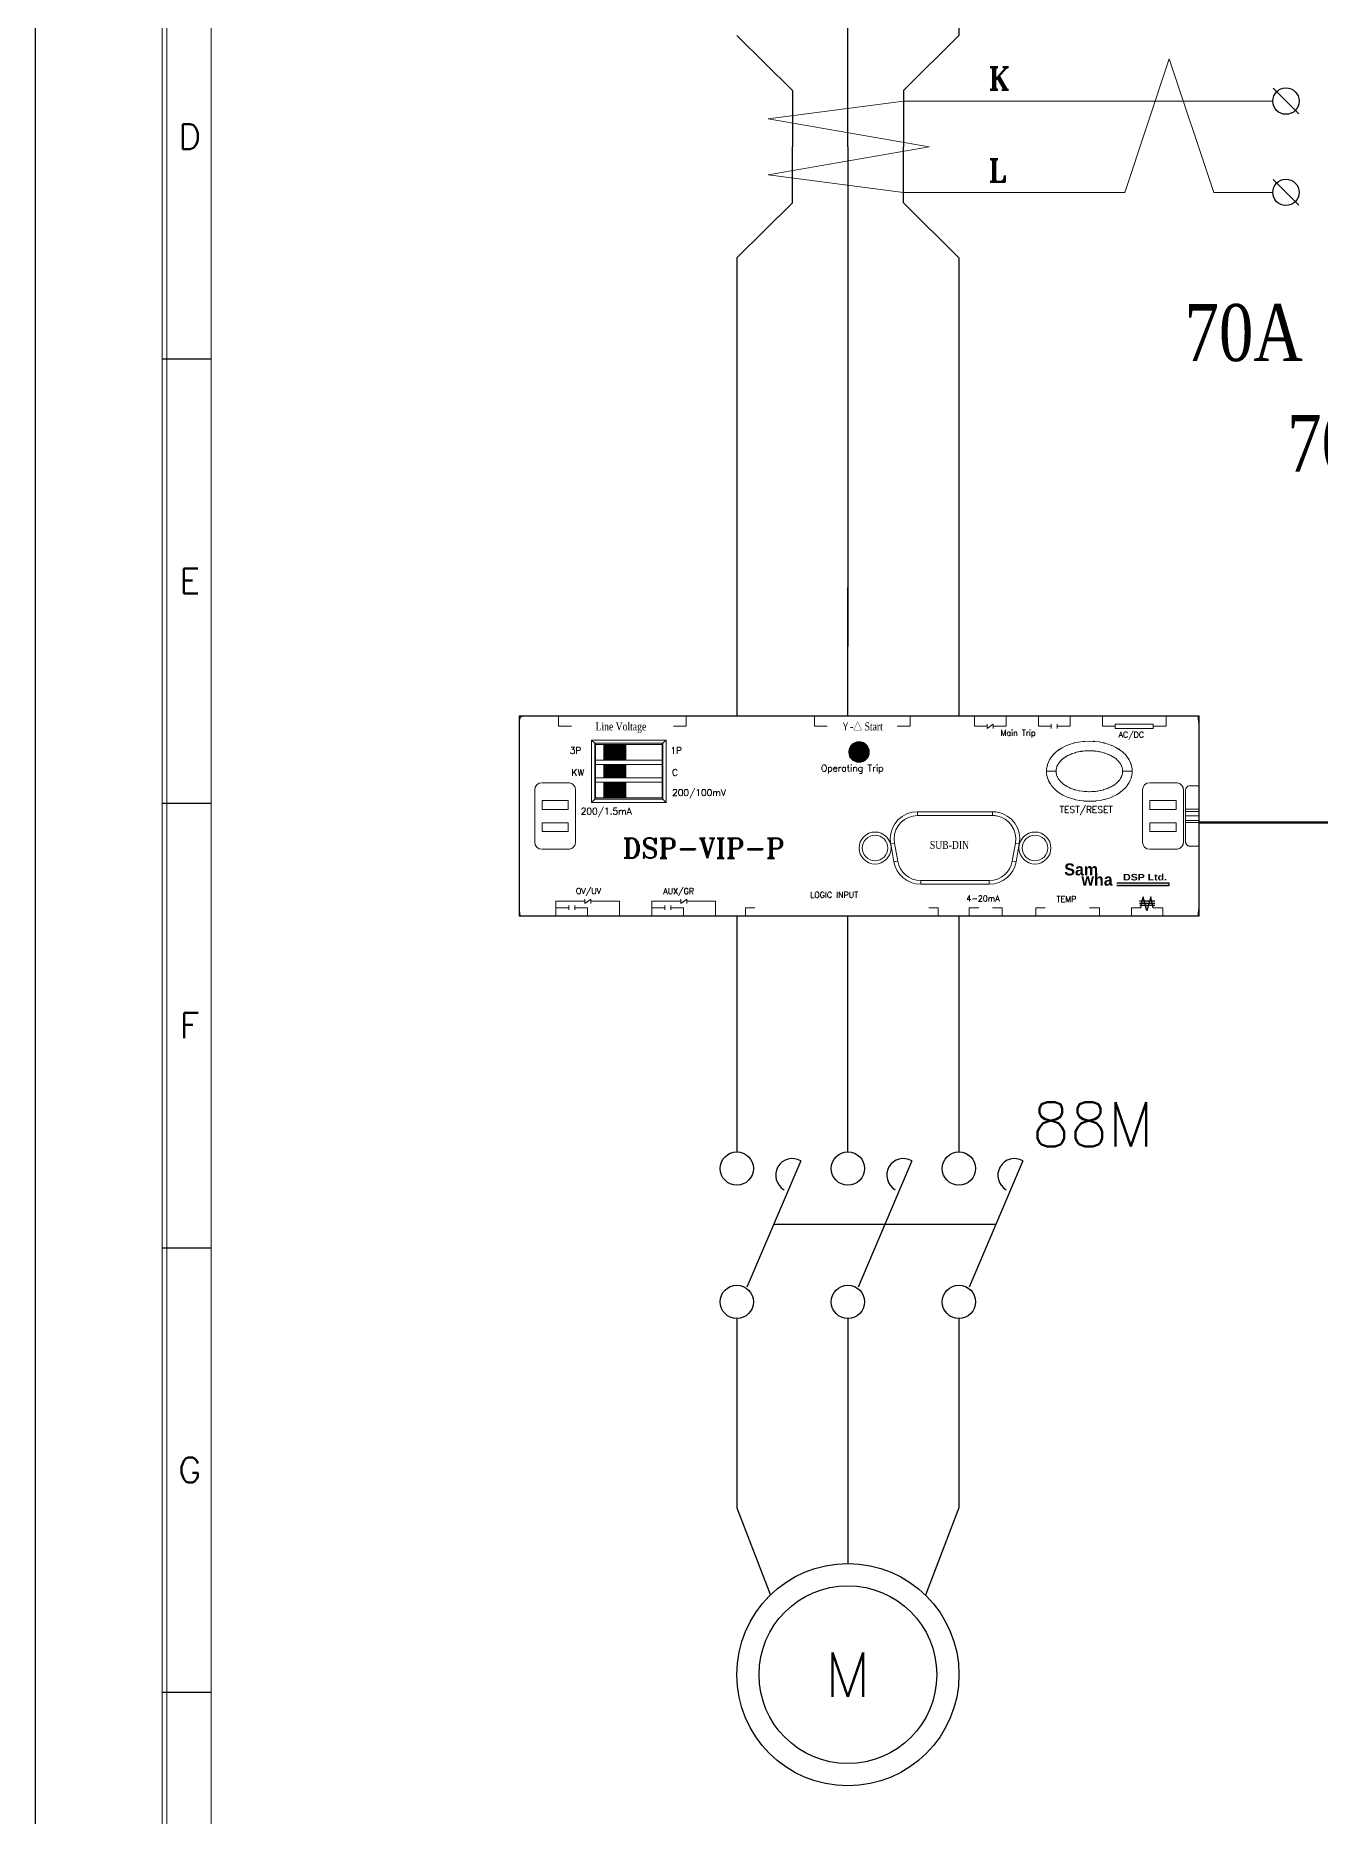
# Model space of a CAD drawing. Header units: millimetres. Extents: x 54 to 1685, y 68 to 1015.
# Drawn here: x 53.5 to 140.3, y 745.2 to 865.4 of the extents above; entities that cross this region are included whole.
import ezdxf
from ezdxf.enums import TextEntityAlignment as Align

# ---------------------------------------------------------------- set-up
doc = ezdxf.new("R2010")
doc.units = ezdxf.units.MM
doc.linetypes.add('DASHED2', pattern=[9.525, 6.35, -3.175])
for name, color, linetype in [('1', 1, 'Continuous'), ('20', 2, 'Continuous'), ('30', 3, 'Continuous'), ('70', 7, 'Continuous')]:
    doc.layers.add(name, color=color, linetype=linetype)
doc.styles.add('SIMPLEX', font='SIMPLEX.shx', dxfattribs={"bigfont": 'HBRDS.shx'})
doc.styles.add('SS', font='batang.ttc', dxfattribs={"width": 0.8})
doc.styles.get("Standard").update_dxf_attribs({"font": 'BareunDotumPro1.ttf'})
doc.styles.add('STYLE2', font='romant.shx')

msp = doc.modelspace()

# ---------------------------------------------------------------- hatches: boundary and pattern name
msp.add_hatch(color=5).paths.add_polyline_path([(126.522, 807.994), (126.522, 808.194), (130.033, 808.194), (130.033, 807.994)])
at = {"layer": '70', "lineweight": 15}
h = msp.add_hatch(dxfattribs=at)
h.set_pattern_fill('ANSI31', color=256, scale=0.3, style=0)
h.set_pattern_definition([(45, (-854.00383, 4511.594863), (-0.0265165043, 0.0265165043), [])])
h.paths.add_polyline_path([(93.385, 817.525), (91.885, 817.525), (91.885, 816.475), (93.385, 816.475)])
h.paths.add_polyline_path([(93.385, 816.175), (91.885, 816.175), (91.885, 815.276), (93.385, 815.276)])
h.paths.add_polyline_path([(93.385, 814.976), (91.885, 814.976), (91.885, 813.926), (93.385, 813.926)])
at = {"layer": '70', "lineweight": 20}
h = msp.add_hatch(dxfattribs=at)
h.set_pattern_fill('ANSI31', color=3, scale=0.3, style=0)
h.set_pattern_definition([(45, (-1474.552524, 8228.006824), (-0.0265165043, 0.0265165043), [])])
h.paths.add_polyline_path([(109.815, 817.022, 1), (108.433, 817.022, 1)])

# ---------------------------------------------------------------- linework, layer by layer
at = {"color": 0, "lineweight": 30}
for p, q in [((108.37, 865.377), (108.37, 902.253)), ((115.87, 902.253), (115.87, 865.377)), ((100.87, 865.377), (104.62, 861.662)), ((108.37, 857.877), (108.37, 865.377)), ((115.87, 865.377), (112.12, 861.662)), ((104.62, 861.662), (104.62, 857.877)), ((112.12, 861.662), (112.12, 857.877)), ((104.62, 854.093), (104.62, 857.877)), ((108.37, 857.877), (108.37, 824.157)), ((112.12, 854.093), (112.12, 857.877)), ((100.87, 850.377), (104.62, 854.093)), ((115.87, 850.377), (112.12, 854.093)), ((100.87, 850.377), (100.87, 828.144)), ((115.87, 850.377), (115.87, 828.144)), ((100.87, 828.144), (100.87, 824.157)), ((100.87, 828.137), (100.87, 819.44)), ((108.37, 819.44), (108.37, 828.137)), ((115.87, 828.144), (115.87, 824.157)), ((115.87, 828.137), (115.87, 819.44)), ((100.87, 805.965), (100.87, 790.034)), ((108.37, 790.034), (108.37, 805.965)), ((115.87, 805.965), (115.87, 790.034)), ((100.87, 778.784), (100.87, 765.996)), ((108.37, 778.784), (108.37, 762.246)), ((115.87, 778.784), (115.87, 765.996)), ((100.87, 765.996), (103.139, 760.12)), ((115.87, 765.996), (113.602, 760.12))]:
    msp.add_line(p, q, dxfattribs=at)
at = {"color": 0}
for p, q in [((138.805, 860.09), (137.089, 861.827)), ((138.805, 853.928), (137.089, 855.665))]:
    msp.add_line(p, q, dxfattribs=at)
at = {"color": 0, "lineweight": 15}
for p, q in [((112.12, 860.958), (137.056, 860.958)), ((112.12, 854.797), (127.068, 854.797)), ((133.068, 854.797), (137.056, 854.797))]:
    msp.add_line(p, q, dxfattribs=at)
at = {"color": 7, "lineweight": 30}
for p, q in [((132.08, 819.44), (86.168, 819.44)), ((86.168, 819.44), (86.168, 805.965)), ((132.08, 805.965), (132.08, 819.44)), ((86.168, 805.965), (132.08, 805.965))]:
    msp.add_line(p, q, dxfattribs=at)
at = {"color": 7, "lineweight": 15}
for p, q in [((91.059, 817.831), (96.091, 817.831)), ((91.275, 817.615), (91.059, 817.831)), ((91.059, 813.62), (91.059, 817.831)), ((91.275, 817.615), (95.875, 817.615)), ((91.275, 813.836), (91.275, 817.615)), ((91.275, 817.525), (95.875, 817.525)), ((91.32, 813.836), (91.32, 817.615)), ((93.385, 816.475), (93.385, 817.525)), ((95.83, 817.615), (95.83, 813.836)), ((95.875, 817.615), (96.091, 817.831)), ((95.875, 817.615), (95.875, 813.836)), ((96.091, 817.831), (96.091, 813.62)), ((91.32, 816.475), (95.83, 816.475)), ((91.32, 816.175), (95.83, 816.175)), ((93.385, 815.276), (93.385, 816.175)), ((87.722, 814.95), (89.495, 814.95)), ((95.875, 815.276), (91.32, 815.276)), ((95.875, 814.976), (91.32, 814.976)), ((93.385, 813.926), (93.385, 814.976)), ((121.779, 815.726), (122.427, 815.726)), ((127.566, 815.726), (126.918, 815.726)), ((87.225, 810.952), (87.225, 814.453)), ((89.991, 814.453), (89.991, 810.952)), ((91.275, 813.836), (91.059, 813.62)), ((95.83, 813.926), (91.275, 813.926)), ((95.875, 813.836), (91.275, 813.836)), ((95.875, 813.836), (96.091, 813.62)), ((96.091, 813.62), (91.059, 813.62)), ((113.073, 812.995), (118.131, 812.995)), ((113.073, 812.995), (113.073, 812.735)), ((113.073, 812.735), (118.131, 812.735)), ((118.131, 812.995), (118.131, 812.735)), ((89.495, 810.456), (87.722, 810.456)), ((111.261, 810.835), (111.517, 810.88)), ((111.477, 809.612), (111.261, 810.835)), ((111.732, 809.657), (111.517, 810.88)), ((119.688, 810.88), (119.472, 809.657)), ((119.943, 810.835), (119.688, 810.88)), ((119.943, 810.835), (119.728, 809.612)), ((111.477, 809.612), (111.732, 809.657)), ((119.728, 809.612), (119.472, 809.657)), ((117.916, 808.351), (113.289, 808.351)), ((113.289, 808.092), (113.289, 808.351)), ((117.916, 808.092), (113.289, 808.092)), ((117.916, 808.092), (117.916, 808.351))]:
    msp.add_line(p, q, dxfattribs=at)
at = {"color": 7, "lineweight": 0}
for p, q in [((128.753, 814.95), (130.526, 814.95)), ((87.722, 813.75), (89.495, 813.75)), ((128.256, 810.952), (128.256, 814.453)), ((128.753, 813.75), (130.526, 813.75)), ((131.023, 814.453), (131.023, 810.952)), ((87.722, 813.15), (89.495, 813.15)), ((128.753, 813.15), (130.526, 813.15)), ((87.722, 812.25), (89.495, 812.25)), ((87.722, 811.65), (89.495, 811.65)), ((128.753, 812.25), (130.526, 812.25)), ((128.753, 811.65), (130.526, 811.65)), ((130.526, 810.456), (128.753, 810.456))]:
    msp.add_line(p, q, dxfattribs=at)
at = {"color": 5}
for p, q in [((126.522, 808.194), (130.033, 808.194)), ((130.033, 807.994), (126.522, 807.994)), ((130.033, 808.194), (130.033, 807.994))]:
    msp.add_line(p, q, dxfattribs=at)
at = {"color": 7}
for p, q in [((128.574, 806.954), (128.064, 806.954)), ((128.578, 806.808), (128.069, 806.808)), ((128.593, 806.663), (128.083, 806.663)), ((129.084, 806.954), (128.574, 806.954)), ((129.088, 806.808), (128.578, 806.808)), ((129.102, 806.663), (128.593, 806.663))]:
    msp.add_line(p, q, dxfattribs=at)
at = {"color": 7, "linetype": 'DASHED2'}
for p, q in [((128.149, 806.513), (128.309, 807.238)), ((128.564, 806.312), (128.309, 807.238)), ((128.819, 807.238), (128.564, 806.312)), ((128.979, 806.513), (128.819, 807.238))]:
    msp.add_line(p, q, dxfattribs=at)
at = {"color": 0, "linetype": 'Continuous'}
msp.add_line((103.369, 785.16), (118.306, 785.16), dxfattribs=at)
at = {"color": 1}
msp.add_lwpolyline([(53.531, 1015.074), (462.75, 1015.074), (462.75, 67.871), (53.531, 67.871)], close=True, dxfattribs=at)
at = {"color": 0}
for centre in [(137.947, 860.958), (137.947, 854.797)]:
    msp.add_circle(centre, 0.891, dxfattribs=at)
at = {"color": 3, "lineweight": 15}
msp.add_circle((109.124, 817.022), 0.691, dxfattribs=at)
at = {"color": 7, "lineweight": 15}
for centre, radius in [((110.203, 810.543), 1.08), ((110.204, 810.543), 0.864), ((121.001, 810.543), 1.08), ((121.001, 810.543), 0.864)]:
    msp.add_circle(centre, radius, dxfattribs=at)
at = {"color": 0, "lineweight": 30}
for radius in [7.5, 6]:
    msp.add_circle((108.37, 754.746), radius, dxfattribs=at)
at = {"color": 7, "lineweight": 30}
msp.add_arc((86.468, 819.14), 0.3, 90, 180, dxfattribs=at)
at = {"color": 7, "lineweight": 15}
for points in [[(86.24, 819.44), (86.213, 819.199), (86.189, 818.957), (86.168, 818.715)], [(132.08, 818.715), (132.059, 818.957), (132.035, 819.199), (132.008, 819.44)], [(87.722, 814.95), (87.447, 814.95), (87.225, 814.727), (87.225, 814.453)], [(87.225, 810.952), (87.225, 810.678), (87.447, 810.456), (87.722, 810.456)], [(111.477, 809.612), (111.632, 808.733), (112.396, 808.092), (113.289, 808.092)], [(111.732, 809.657), (111.865, 808.901), (112.522, 808.351), (113.289, 808.351)], [(117.916, 808.351), (118.682, 808.351), (119.339, 808.901), (119.472, 809.657)], [(117.916, 808.092), (118.809, 808.092), (119.573, 808.733), (119.728, 809.612)], [(86.168, 806.69), (86.189, 806.448), (86.213, 806.206), (86.24, 805.965)], [(132.008, 805.965), (132.035, 806.206), (132.059, 806.448), (132.08, 806.69)]]:
    msp.add_open_spline(points, degree=3, dxfattribs=at)
for points, knots in [([(132.011, 819.44), (132.011, 819.439), (132.009, 819.438), (132.008, 819.438), (132.006, 819.438), (132.005, 819.439), (132.005, 819.44), (132.005, 819.442), (132.006, 819.443), (132.008, 819.443), (132.009, 819.443), (132.011, 819.442), (132.011, 819.44)], [0, 0, 0, 0, 1, 1, 1, 2, 2, 2, 3, 3, 3, 4, 4, 4, 4]), ([(121.779, 815.726), (121.8, 816.094), (121.76, 815.604), (121.799, 815.971), (121.941, 816.527), (121.726, 815.793), (121.906, 816.338), (122.201, 816.887), (121.784, 816.169), (122.115, 816.697), (122.567, 817.207), (121.944, 816.546), (122.426, 817.027), (123.03, 817.471), (122.209, 816.902), (122.837, 817.312), (123.587, 817.67), (122.576, 817.217), (123.343, 817.539), (124.236, 817.791), (123.037, 817.481), (123.942, 817.693), (124.982, 817.811), (123.592, 817.686), (124.637, 817.756), (125.696, 817.702), (124.287, 817.806), (125.342, 817.703), (126.261, 817.503), (125.042, 817.798), (125.951, 817.556), (126.732, 817.243), (125.702, 817.685), (126.466, 817.335), (127.108, 816.93), (126.267, 817.493), (126.887, 817.054), (127.383, 816.578), (126.741, 817.232), (127.208, 816.727), (127.551, 816.201), (127.117, 816.916), (127.425, 816.369), (127.616, 815.827), (127.385, 816.557), (127.54, 816.004), (127.59, 815.587), (127.538, 816.144), (127.566, 815.726)], [0, 0, 0, 0, 1, 1, 1, 2, 2, 2, 3, 3, 3, 4, 4, 4, 5, 5, 5, 6, 6, 6, 7, 7, 7, 8, 8, 8, 9, 9, 9, 10, 10, 10, 11, 11, 11, 12, 12, 12, 13, 13, 13, 14, 14, 14, 15, 15, 15, 16, 16, 16, 16]), ([(122.427, 815.726), (122.431, 815.856), (122.422, 815.683), (122.431, 815.812), (122.45, 815.952), (122.422, 815.767), (122.445, 815.905), (122.482, 816.052), (122.43, 815.857), (122.471, 816.002), (122.527, 816.152), (122.449, 815.953), (122.51, 816.102), (122.585, 816.251), (122.482, 816.053), (122.561, 816.201), (122.655, 816.347), (122.527, 816.153), (122.625, 816.298), (122.738, 816.441), (122.585, 816.252), (122.702, 816.392), (122.834, 816.532), (122.655, 816.348), (122.79, 816.484), (122.942, 816.618), (122.738, 816.442), (122.893, 816.572), (123.064, 816.701), (122.834, 816.532), (123.007, 816.657), (123.2, 816.779), (122.942, 816.618), (123.136, 816.737), (123.352, 816.853), (123.063, 816.701), (123.281, 816.813), (123.52, 816.921), (123.2, 816.78), (123.441, 816.884), (123.703, 816.981), (123.353, 816.854), (123.616, 816.947), (123.905, 817.033), (123.519, 816.922), (123.809, 817.003), (124.131, 817.076), (123.701, 816.982), (124.024, 817.05), (124.385, 817.107), (123.903, 817.036), (124.265, 817.085), (124.671, 817.12), (124.13, 817.079), (124.536, 817.105), (124.986, 817.109), (124.386, 817.111), (124.836, 817.104), (125.329, 817.066), (124.672, 817.125), (125.164, 817.075), (125.68, 816.985), (124.994, 817.115), (125.507, 817.01), (126.004, 816.867), (125.345, 817.068), (125.837, 816.91), (126.281, 816.723), (125.693, 816.982), (126.13, 816.78), (126.516, 816.553), (126.008, 816.865), (126.384, 816.624), (126.711, 816.357), (126.284, 816.723), (126.598, 816.441), (126.862, 816.128), (126.523, 816.555), (126.767, 816.227), (126.95, 815.867), (126.725, 816.356), (126.88, 815.983), (126.953, 815.6), (126.876, 816.113), (126.918, 815.726)], [0, 0, 0, 0, 1, 1, 1, 2, 2, 2, 3, 3, 3, 4, 4, 4, 5, 5, 5, 6, 6, 6, 7, 7, 7, 8, 8, 8, 9, 9, 9, 10, 10, 10, 11, 11, 11, 12, 12, 12, 13, 13, 13, 14, 14, 14, 15, 15, 15, 16, 16, 16, 17, 17, 17, 18, 18, 18, 19, 19, 19, 20, 20, 20, 21, 21, 21, 22, 22, 22, 23, 23, 23, 24, 24, 24, 25, 25, 25, 26, 26, 26, 27, 27, 27, 28, 28, 28, 28]), ([(89.991, 814.453), (89.965, 814.685), (90.013, 814.377), (89.967, 814.607), (89.87, 814.819), (90.011, 814.542), (89.897, 814.745), (89.739, 814.917), (89.959, 814.697), (89.787, 814.855), (89.584, 814.969), (89.861, 814.829), (89.648, 814.925), (89.419, 814.972), (89.726, 814.923), (89.495, 814.95)], [0, 0, 0, 0, 1, 1, 1, 2, 2, 2, 3, 3, 3, 4, 4, 4, 5, 5, 5, 5]), ([(127.566, 815.726), (127.544, 815.357), (127.585, 815.848), (127.546, 815.481), (127.403, 814.925), (127.618, 815.658), (127.438, 815.114), (127.143, 814.565), (127.561, 815.283), (127.23, 814.754), (126.778, 814.245), (127.401, 814.906), (126.918, 814.424), (126.314, 813.981), (127.136, 814.55), (126.508, 814.14), (125.758, 813.782), (126.769, 814.234), (126.002, 813.913), (125.108, 813.661), (126.307, 813.97), (125.402, 813.758), (124.362, 813.641), (125.753, 813.766), (124.707, 813.696), (123.648, 813.75), (125.058, 813.645), (124.003, 813.749), (123.084, 813.949), (124.302, 813.654), (123.394, 813.896), (122.613, 814.209), (123.642, 813.767), (122.879, 814.117), (122.236, 814.521), (123.077, 813.96), (122.458, 814.398), (121.962, 814.874), (122.603, 814.22), (122.137, 814.725), (121.794, 815.251), (122.228, 814.536), (121.92, 815.083), (121.729, 815.624), (121.959, 814.894), (121.804, 815.448), (121.755, 815.864), (121.806, 815.307), (121.779, 815.726)], [0, 0, 0, 0, 1, 1, 1, 2, 2, 2, 3, 3, 3, 4, 4, 4, 5, 5, 5, 6, 6, 6, 7, 7, 7, 8, 8, 8, 9, 9, 9, 10, 10, 10, 11, 11, 11, 12, 12, 12, 13, 13, 13, 14, 14, 14, 15, 15, 15, 16, 16, 16, 16]), ([(126.918, 815.726), (126.914, 815.596), (126.922, 815.769), (126.914, 815.64), (126.895, 815.5), (126.923, 815.685), (126.9, 815.547), (126.863, 815.4), (126.915, 815.595), (126.874, 815.45), (126.818, 815.3), (126.895, 815.498), (126.835, 815.35), (126.76, 815.201), (126.863, 815.398), (126.784, 815.251), (126.69, 815.104), (126.818, 815.299), (126.72, 815.154), (126.607, 815.011), (126.76, 815.2), (126.643, 815.06), (126.511, 814.921), (126.689, 815.104), (126.554, 814.968), (126.403, 814.834), (126.606, 815.01), (126.452, 814.88), (126.281, 814.751), (126.511, 814.92), (126.337, 814.795), (126.145, 814.673), (126.403, 814.833), (126.208, 814.715), (125.993, 814.599), (126.282, 814.751), (126.064, 814.639), (125.825, 814.531), (126.145, 814.672), (125.904, 814.568), (125.642, 814.47), (125.992, 814.598), (125.728, 814.505), (125.44, 814.419), (125.826, 814.53), (125.536, 814.449), (125.214, 814.375), (125.644, 814.469), (125.321, 814.402), (124.959, 814.345), (125.442, 814.416), (125.08, 814.367), (124.674, 814.332), (125.215, 814.372), (124.809, 814.347), (124.359, 814.343), (124.959, 814.341), (124.508, 814.347), (124.016, 814.385), (124.672, 814.326), (124.18, 814.377), (123.664, 814.467), (124.351, 814.337), (123.837, 814.442), (123.341, 814.584), (124, 814.384), (123.508, 814.542), (123.064, 814.729), (123.652, 814.47), (123.215, 814.672), (122.829, 814.898), (123.337, 814.586), (122.96, 814.828), (122.634, 815.095), (123.061, 814.729), (122.747, 815.011), (122.483, 815.324), (122.822, 814.897), (122.578, 815.225), (122.395, 815.585), (122.62, 815.096), (122.465, 815.469), (122.391, 815.852), (122.468, 815.338), (122.427, 815.726)], [0, 0, 0, 0, 1, 1, 1, 2, 2, 2, 3, 3, 3, 4, 4, 4, 5, 5, 5, 6, 6, 6, 7, 7, 7, 8, 8, 8, 9, 9, 9, 10, 10, 10, 11, 11, 11, 12, 12, 12, 13, 13, 13, 14, 14, 14, 15, 15, 15, 16, 16, 16, 17, 17, 17, 18, 18, 18, 19, 19, 19, 20, 20, 20, 21, 21, 21, 22, 22, 22, 23, 23, 23, 24, 24, 24, 25, 25, 25, 26, 26, 26, 27, 27, 27, 28, 28, 28, 28]), ([(113.073, 812.995), (112.057, 812.995), (111.233, 812.171), (111.233, 811.155), (111.233, 811.048), (111.242, 810.941), (111.261, 810.835)], [0, 0, 0, 0, 1, 1, 1, 2, 2, 2, 2]), ([(113.073, 812.735), (112.2, 812.735), (111.492, 812.028), (111.492, 811.155), (111.492, 811.063), (111.5, 810.971), (111.517, 810.88)], [0, 0, 0, 0, 1, 1, 1, 2, 2, 2, 2]), ([(119.943, 810.835), (120.12, 811.836), (119.451, 812.79), (118.451, 812.967), (118.345, 812.985), (118.238, 812.995), (118.131, 812.995)], [0, 0, 0, 0, 1, 1, 1, 2, 2, 2, 2]), ([(119.688, 810.88), (119.84, 811.74), (119.266, 812.56), (118.406, 812.711), (118.315, 812.728), (118.223, 812.735), (118.131, 812.735)], [0, 0, 0, 0, 1, 1, 1, 2, 2, 2, 2]), ([(89.495, 810.456), (89.726, 810.482), (89.419, 810.434), (89.648, 810.48), (89.861, 810.577), (89.584, 810.436), (89.787, 810.55), (89.959, 810.708), (89.739, 810.488), (89.897, 810.66), (90.011, 810.863), (89.87, 810.587), (89.967, 810.799), (90.013, 811.027), (89.965, 810.72), (89.991, 810.952)], [0, 0, 0, 0, 1, 1, 1, 2, 2, 2, 3, 3, 3, 4, 4, 4, 5, 5, 5, 5]), ([(86.171, 807.196), (86.171, 807.194), (86.17, 807.193), (86.168, 807.193), (86.166, 807.193), (86.165, 807.194), (86.165, 807.196), (86.165, 807.197), (86.166, 807.199), (86.168, 807.199), (86.17, 807.199), (86.171, 807.197), (86.171, 807.196)], [0, 0, 0, 0, 1, 1, 1, 2, 2, 2, 3, 3, 3, 4, 4, 4, 4]), ([(132.082, 807.196), (132.082, 807.194), (132.081, 807.193), (132.08, 807.193), (132.078, 807.193), (132.077, 807.194), (132.077, 807.196), (132.077, 807.197), (132.078, 807.199), (132.08, 807.199), (132.081, 807.199), (132.082, 807.197), (132.082, 807.196)], [0, 0, 0, 0, 1, 1, 1, 2, 2, 2, 3, 3, 3, 4, 4, 4, 4]), ([(132.011, 805.965), (132.011, 805.963), (132.009, 805.962), (132.008, 805.962), (132.006, 805.962), (132.005, 805.963), (132.005, 805.965), (132.005, 805.966), (132.006, 805.967), (132.008, 805.967), (132.009, 805.967), (132.011, 805.966), (132.011, 805.965)], [0, 0, 0, 0, 1, 1, 1, 2, 2, 2, 3, 3, 3, 4, 4, 4, 4])]:
    msp.add_open_spline(points, degree=3, knots=knots, dxfattribs=at)
at = {"color": 7, "lineweight": 0}
for points in [[(128.753, 814.95), (128.479, 814.95), (128.256, 814.727), (128.256, 814.453)], [(128.256, 810.952), (128.256, 810.678), (128.479, 810.456), (128.753, 810.456)]]:
    msp.add_open_spline(points, degree=3, dxfattribs=at)
for points in [[(131.023, 814.453), (130.996, 814.685), (131.045, 814.377), (130.998, 814.607), (130.902, 814.819), (131.043, 814.542), (130.928, 814.745), (130.77, 814.917), (130.99, 814.697), (130.818, 814.855), (130.615, 814.969), (130.892, 814.829), (130.68, 814.925), (130.451, 814.972), (130.758, 814.923), (130.526, 814.95)], [(130.526, 810.456), (130.758, 810.482), (130.451, 810.434), (130.68, 810.48), (130.892, 810.577), (130.615, 810.436), (130.818, 810.55), (130.99, 810.708), (130.77, 810.488), (130.928, 810.66), (131.043, 810.863), (130.902, 810.587), (130.998, 810.799), (131.045, 811.027), (130.996, 810.72), (131.023, 810.952)]]:
    msp.add_open_spline(points, degree=3, knots=[0, 0, 0, 0, 1, 1, 1, 2, 2, 2, 3, 3, 3, 4, 4, 4, 5, 5, 5, 5], dxfattribs=at)
at = {"layer": '1', "color": 0}
for p, q in [((105.183, 789.427), (101.555, 780.893)), ((112.683, 789.427), (109.055, 780.893)), ((120.183, 789.427), (116.555, 780.893))]:
    msp.add_line(p, q, dxfattribs=at)
for centre in [(100.87, 788.909), (108.37, 788.909), (115.87, 788.909), (100.87, 779.909), (108.37, 779.909), (115.87, 779.909)]:
    msp.add_circle(centre, 1.125, dxfattribs=at)
for centre in [(104.62, 788.453), (112.12, 788.453), (119.62, 788.453)]:
    msp.add_arc(centre, 1.125, 60, 240, dxfattribs=at)
at = {"layer": '20', "color": 0, "lineweight": 13}
msp.add_lwpolyline([(65.383, 721.561), (65.383, 960.261), (438.783, 960.261), (438.783, 721.561)], dxfattribs=at)
at = {"layer": '30', "color": 0}
for p, q in [((62.083, 843.561), (65.383, 843.561)), ((62.083, 813.561), (65.383, 813.561)), ((62.083, 783.561), (65.383, 783.561)), ((62.083, 753.561), (65.383, 753.561))]:
    msp.add_line(p, q, dxfattribs=at)
at = {"layer": '70', "lineweight": 15}
for p, q in [((127.068, 854.797), (130.068, 863.82)), ((130.068, 863.82), (133.068, 854.797)), ((88.841, 818.771), (88.841, 819.44)), ((89.705, 818.771), (88.841, 818.771)), ((96.588, 818.771), (97.452, 818.771)), ((97.452, 818.771), (97.452, 819.44)), ((106.118, 818.771), (106.118, 819.44)), ((106.982, 818.771), (106.118, 818.771)), ((111.705, 818.771), (112.569, 818.771)), ((112.569, 818.771), (112.569, 819.44)), ((116.915, 818.771), (116.915, 819.44)), ((117.779, 818.771), (116.915, 818.771)), ((117.779, 818.62), (118.184, 818.913)), ((117.779, 818.62), (117.779, 818.913)), ((118.184, 818.62), (118.184, 818.913)), ((118.184, 818.771), (119.048, 818.771)), ((119.048, 818.771), (119.048, 819.44)), ((121.235, 818.771), (121.235, 819.44)), ((122.099, 818.771), (121.235, 818.771)), ((122.099, 818.62), (122.099, 818.913)), ((122.504, 818.62), (122.504, 818.913)), ((122.504, 818.771), (123.368, 818.771)), ((123.368, 818.771), (123.368, 819.44)), ((125.555, 818.771), (125.555, 819.44)), ((126.419, 818.771), (125.555, 818.771)), ((126.419, 818.913), (128.984, 818.913)), ((126.419, 818.62), (126.419, 818.913)), ((128.984, 818.62), (126.419, 818.62)), ((128.984, 818.62), (128.984, 818.913)), ((128.984, 818.771), (129.848, 818.771)), ((129.848, 818.771), (129.848, 819.44)), ((88.663, 806.945), (88.663, 805.965)), ((90.607, 806.945), (88.663, 806.945)), ((89.527, 806.664), (89.527, 806.371)), ((89.931, 806.664), (89.931, 806.371)), ((90.607, 806.803), (91.011, 807.096)), ((90.607, 807.096), (90.607, 806.803)), ((91.011, 807.096), (91.011, 806.803)), ((91.011, 806.945), (92.955, 806.945)), ((92.955, 806.945), (92.955, 805.965)), ((97.087, 806.945), (95.143, 806.945)), ((95.143, 806.945), (95.143, 805.965)), ((96.007, 806.664), (96.007, 806.371)), ((96.411, 806.664), (96.411, 806.371)), ((97.087, 806.803), (97.491, 807.096)), ((97.087, 807.096), (97.087, 806.803)), ((97.491, 807.096), (97.491, 806.803)), ((97.491, 806.945), (99.435, 806.945)), ((99.435, 806.945), (99.435, 805.965)), ((89.527, 806.513), (88.663, 806.513)), ((89.931, 806.513), (90.795, 806.513)), ((90.795, 806.513), (90.795, 805.965)), ((96.007, 806.513), (95.143, 806.513)), ((96.411, 806.513), (97.275, 806.513)), ((97.275, 806.513), (97.275, 805.965)), ((102.084, 806.513), (101.447, 806.513)), ((101.447, 806.513), (101.447, 805.965)), ((114.47, 806.513), (113.833, 806.513)), ((114.47, 806.513), (114.47, 805.965)), ((116.563, 806.513), (116.563, 805.965)), ((117.2, 806.513), (116.563, 806.513)), ((118.123, 806.513), (118.788, 806.513)), ((118.788, 806.513), (118.788, 805.965)), ((121.063, 806.513), (121.063, 805.965)), ((121.7, 806.513), (121.063, 806.513)), ((124.69, 806.513), (125.355, 806.513)), ((125.355, 806.513), (125.355, 805.965)), ((127.512, 806.513), (127.512, 805.965)), ((128.149, 806.513), (127.512, 806.513)), ((128.979, 806.513), (129.644, 806.513)), ((129.644, 806.513), (129.644, 805.965))]:
    msp.add_line(p, q, dxfattribs=at)
at = {"layer": '70', "lineweight": 13}
for p, q in [((112.12, 860.958), (102.983, 859.769)), ((102.983, 859.769), (113.858, 857.877)), ((113.858, 857.877), (102.983, 855.985)), ((102.983, 855.985), (112.12, 854.797)), ((91.885, 817.525), (91.885, 816.475)), ((91.885, 816.175), (91.885, 815.276)), ((91.885, 814.976), (91.885, 813.926)), ((87.722, 813.75), (87.722, 813.15)), ((89.495, 813.75), (89.495, 813.15)), ((128.753, 813.75), (128.753, 813.15)), ((130.526, 813.75), (130.526, 813.15)), ((87.722, 812.25), (87.722, 811.65)), ((89.495, 812.25), (89.495, 811.65)), ((128.753, 812.25), (128.753, 811.65)), ((130.526, 812.25), (130.526, 811.65))]:
    msp.add_line(p, q, dxfattribs=at)
at = {"layer": '70', "linetype": 'DASHED2', "lineweight": 15}
for p, q in [((132.08, 810.456), (132.08, 814.956)), ((131.169, 810.966), (131.169, 814.446)), ((131.469, 814.746), (132.08, 814.746)), ((131.169, 813.156), (131.169, 812.256)), ((131.169, 813.156), (132.08, 813.156)), ((131.169, 813.006), (132.08, 813.006)), ((131.169, 812.706), (132.08, 812.706)), ((132.08, 812.706), (131.169, 812.706)), ((132.08, 813.156), (132.08, 812.256)), ((131.169, 812.406), (132.08, 812.406)), ((131.169, 812.256), (132.08, 812.256)), ((132.08, 810.666), (131.469, 810.666))]:
    msp.add_line(p, q, dxfattribs=at)
at = {"layer": '70', "linetype": 'ByBlock', "lineweight": 50}
msp.add_line((132.08, 812.256), (144.552, 812.256), dxfattribs=at)
at = {"layer": '70', "color": 0, "lineweight": 13}
for points in [[(442.083, 693.561), (62.083, 693.561), (62.083, 963.561), (442.083, 963.561)], [(441.783, 693.861), (62.383, 693.861), (62.383, 963.261), (441.783, 963.261)]]:
    msp.add_lwpolyline(points, close=True, dxfattribs=at)
at = {"layer": '70', "linetype": 'DASHED2', "lineweight": 15}
for centre, start, end in [((131.469, 814.446), 90, 180), ((131.469, 810.966), 180, 270)]:
    msp.add_arc(centre, 0.3, start, end, dxfattribs=at)

# ---------------------------------------------------------------- texts
at = {"color": 0, "style": 'STYLE2'}
for s, height, p in [('K', 1.525, (117.851, 861.719)), ('L', 1.525, (117.851, 855.504)), ('3P', 0.446, (89.596, 816.908)), ('1P', 0.446, (96.391, 816.908)), ('Main Trip', 0.391, (118.671, 818.124)), ('AC/DC', 0.391, (126.64, 817.996)), ('Operating Trip', 0.44597, (106.555, 815.71)), ('KW', 0.446, (89.71, 815.425)), ('C ', 0.446, (96.505, 815.425)), ('200/100mV', 0.446, (96.505, 814.056)), ('200/1.5mA', 0.446, (90.338, 812.8)), ('TEST/RESET', 0.446, (122.663, 812.913)), ('DSP-VIP-P', 1.3444, (93.156, 809.855)), ('OV/UV', 0.391, (90.008, 807.442)), ('AUX/GR', 0.391, (95.905, 807.436)), ('LOGIC INPUT', 0.39096, (105.815, 807.183)), ('4-20mA', 0.391, (116.371, 806.94)), ('TEMP', 0.391, (122.457, 806.897))]:
    msp.add_text(s, height=height, dxfattribs=at).set_placement(p)
at = {"style": 'SS', "width": 0.8}
for s, p in [('70A  이하 ZCT내장형 적용가능', (131.102, 843.413)), ('70A  이상 외부CT사용', (138.033, 835.941))]:
    msp.add_text(s, height=3.84, dxfattribs=at).set_placement(p)
at = {"color": 0, "style": 'SS', "width": 0.8}
for s, p in [('Line Voltage', (91.333, 818.48)), ('Ｙ-△ Start', (107.906, 818.48)), ('SUB-DIN', (113.903, 810.479))]:
    msp.add_text(s, height=0.54, dxfattribs=at).set_placement(p)
at = {"color": 0, "linetype": 'Continuous', "style": 'SIMPLEX'}
msp.add_text(' 88M', height=3, dxfattribs=at).set_placement((118.732, 790.389))
msp.add_text('M', height=3, dxfattribs=at).set_placement((108.37, 754.746), align=Align.MIDDLE)
at = {"color": 20, "insert": (122.978, 809.503), "char_height": 0.81, "width": 2.91078, "attachment_point": 1}
msp.add_mtext('{\\fPump Demi Bold LET|b0|i0|c0|p2;Sam}', dxfattribs=at)
at = {"color": 5, "insert": (124.138, 808.81), "char_height": 0.81, "width": 2.91078, "attachment_point": 1}
msp.add_mtext('{\\fPump Demi Bold LET|b0|i0|c0|p2;wha}', dxfattribs=at)
at = {"color": 0, "insert": (126.952, 808.796), "char_height": 0.44428, "width": 7.90491, "attachment_point": 1}
msp.add_mtext('{\\fArial Black|b0|i0|c0|p34;DSP Ltd.}', dxfattribs=at)
at = {"layer": '30', "color": 0, "style": 'SIMPLEX'}
for s, p in [('D', (63.933, 858.561)), ('E', (63.933, 828.561)), ('F', (63.933, 798.561)), ('G', (63.933, 768.561))]:
    msp.add_text(s, height=1.7, dxfattribs=at).set_placement(p, align=Align.MIDDLE)

doc.saveas('drawing.dxf')
